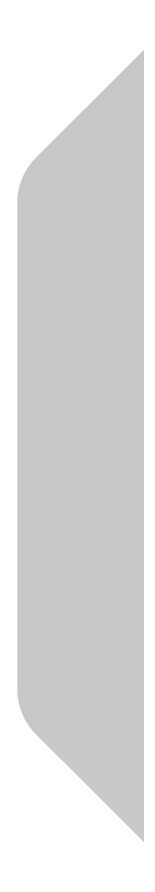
# Model space of a CAD drawing. Extents: x -0.1 to 68.7, y -15.2 to 51.5.
# Drawn here: x 47.371 to 47.514, y 1.651 to 2.668 of the extents above; entities that cross this region are included whole.
import ezdxf

# ---------------------------------------------------------------- set-up
doc = ezdxf.new("R2010")
doc.units = 0
doc.layers.add('21', color=41, linetype='CONTINUOUS')

msp = doc.modelspace()

# ---------------------------------------------------------------- linework, layer by layer
at = {"layer": '21', "const_width": 0.1524}
for points in [[(47.5913, 2.5915), (47.4472, 2.4475)], [(47.4472, 2.4475), (47.4472, 1.8713)], [(47.4472, 1.8713), (47.5913, 1.7272)]]:
    msp.add_lwpolyline(points, dxfattribs=at)
at = {"layer": '21', "const_width": 0.0762}
for points in [[(47.4853, 2.4475, 1), (47.4091, 2.4475)], [(47.4203, 2.4744, 1), (47.4741, 2.4205)], [(47.4741, 1.8982, 1), (47.4203, 1.8443)], [(47.4091, 1.8713, 1), (47.4853, 1.8713)]]:
    msp.add_lwpolyline(points, format="xyb", dxfattribs=at)

doc.saveas('drawing.dxf')
